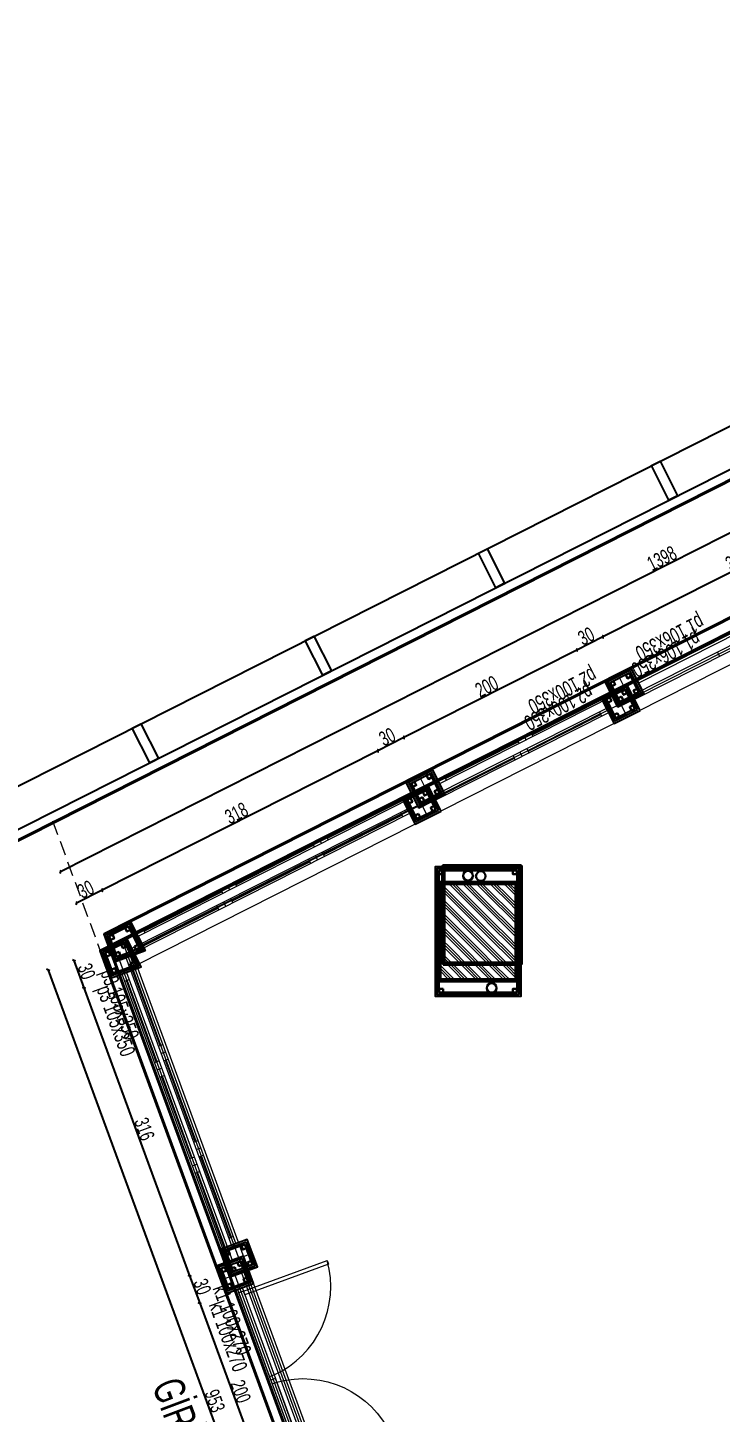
# Model space of a CAD drawing. Header units: millimetres. Extents: x 535707 to 538335, y -217887 to -215643.
# Drawn here: x 536701 to 537415, y -217071 to -215643 of the extents above; entities that cross this region are included whole.
import ezdxf

# ---------------------------------------------------------------- set-up
doc = ezdxf.new("R2010")
doc.units = ezdxf.units.MM
doc.header["$LTSCALE"] = 120
doc.linetypes.add('26070-A-C-23-01-001-029$0$HIDDEN2', pattern=[0.1875, 0.125, -0.0625])
doc.linetypes.add('DASHDOT', pattern=[1, 0.5, -0.25, 0, -0.25])
for name, color, linetype, lineweight in [('CERCEVE', 30, 'Continuous', 40), ('DIM', 3, 'Continuous', 30), ('ince', 253, 'Continuous', 13), ('KAP1', 24, 'Continuous', 20), ('KOL', 2, 'Continuous', 30), ('KOLON', 3, 'Continuous', 40), ('PEN', 5, 'Continuous', 20), ('TEF', 34, 'Continuous', 25), ('TEXT', 2, 'Continuous', 30), ('yıldız-alan-brüt', 103, 'Continuous', 30), ('yıldız-alan-net', 210, 'Continuous', 60), ('yıldız-vitrin hizası', 1, 'DASHDOT', 0)]:
    doc.layers.add(name, color=color, linetype=linetype, lineweight=lineweight)
for name, color, linetype in [('elev2', 9, 'Continuous'), ('elev3', 8, 'Continuous'), ('glass', 1, 'Continuous'), ('PROFİL', 24, 'Continuous'), ('str_steel', 72, 'Continuous')]:
    doc.layers.add(name, color=color, linetype=linetype)
doc.styles.add('ROMANS', font='ARIALN.TTF', dxfattribs={"width": 0.8, "height": 15})
doc.dimstyles.new('umut', dxfattribs={"dimscale": 50, "dimtxt": 15, "dimasz": 0.05, "dimexe": 0.05, "dimexo": 0, "dimgap": 0.015, "dimtad": 1, "dimdec": 0, "dimzin": 1, "dimdsep": 46, "dimtxsty": 'ROMANS', "dimblk1": 'OBLIQUE', "dimblk2": 'OBLIQUE', "dimsah": 1, "dimcen": 0, "dimse1": 1, "dimse2": 1, "dimclrd": 256, "dimclre": 256, "dimclrt": 256, "dimadec": 0, "dimazin": 0, "dimtfac": 1, "dimtdec": 0, "dimtix": 1, "dimtmove": 0, "dimatfit": 2, "dimfxl": 5, "dimfxlon": 1, "dimtolj": 1, "dimtzin": 1, "dimarcsym": 0})

# ---------------------------------------------------------------- blocks, each defined once
blk = doc.blocks.new('_Oblique')
at = {"color": 0, "linetype": 'ByBlock', "lineweight": -2}
blk.add_line((-0.5, -0.5), (0.5, 0.5), dxfattribs=at)
blk = doc.blocks.new('*D705')
at = {"layer": 'Defpoints', "color": 0, "transparency": 16777216}
for p in [(537603.3, -216176.8), (537294.4, -216271.5), (537319.2, -216320.5)]:
    blk.add_point(p, dxfattribs=at)
at = {"layer": 'DIM', "lineweight": -2, "transparency": 16777216}
blk.add_line((537578.6, -216127.8), (537294.4, -216271.5), dxfattribs=at)
at = {"layer": 'DIM', "lineweight": -2, "transparency": 16777216, "xscale": 2.5, "yscale": 2.5, "zscale": 2.5}
for p, rotation in [((537578.6, -216127.8), 26.83402833604848), ((537294.4, -216271.5), 206.8340283360484)]:
    blk.add_blockref('_Oblique', p, dxfattribs=dict(at, rotation=rotation))
at = {"layer": 'DIM', "transparency": 16777216, "insert": (537432.7, -216192.2), "char_height": 15, "attachment_point": 5, "rotation": 26.834, "style": 'ROMANS'}
blk.add_mtext('\\A1;318', dxfattribs=at)
blk = doc.blocks.new('*D706')
at = {"layer": 'Defpoints', "color": 0, "transparency": 16777216}
for p in [(537267.6, -216285.1), (537319.2, -216320.5), (537292.4, -216334)]:
    blk.add_point(p, dxfattribs=at)
at = {"layer": 'DIM', "lineweight": -2, "transparency": 16777216}
blk.add_line((537294.4, -216271.5), (537267.6, -216285.1), dxfattribs=at)
at = {"layer": 'DIM', "lineweight": -2, "transparency": 16777216, "xscale": 2.5, "yscale": 2.5, "zscale": 2.5}
for p, rotation in [((537294.4, -216271.5), 26.83402833604848), ((537267.6, -216285.1), 206.8340283360484)]:
    blk.add_blockref('_Oblique', p, dxfattribs=dict(at, rotation=rotation))
at = {"layer": 'DIM', "transparency": 16777216, "insert": (537277.2, -216270.8), "char_height": 15, "attachment_point": 5, "rotation": 26.834, "style": 'ROMANS'}
blk.add_mtext('\\A1;30', dxfattribs=at)
blk = doc.blocks.new('*D707')
at = {"layer": 'Defpoints', "color": 0, "transparency": 16777216}
for p in [(537292.4, -216334), (537089.2, -216375.4), (537114, -216424.4)]:
    blk.add_point(p, dxfattribs=at)
at = {"layer": 'DIM', "lineweight": -2, "transparency": 16777216}
blk.add_line((537267.6, -216285.1), (537089.2, -216375.4), dxfattribs=at)
at = {"layer": 'DIM', "lineweight": -2, "transparency": 16777216, "xscale": 2.5, "yscale": 2.5, "zscale": 2.5}
for p, rotation in [((537267.6, -216285.1), 26.83402833604848), ((537089.2, -216375.4), 206.8340283360484)]:
    blk.add_blockref('_Oblique', p, dxfattribs=dict(at, rotation=rotation))
at = {"layer": 'DIM', "transparency": 16777216, "insert": (537174.6, -216322.7), "char_height": 15, "attachment_point": 5, "rotation": 26.834, "style": 'ROMANS'}
blk.add_mtext('\\A1;200', dxfattribs=at)
blk = doc.blocks.new('*D708')
at = {"layer": 'Defpoints', "color": 0, "transparency": 16777216}
for p in [(537062.4, -216388.9), (537114, -216424.4), (537087.2, -216437.9)]:
    blk.add_point(p, dxfattribs=at)
at = {"layer": 'DIM', "lineweight": -2, "transparency": 16777216}
blk.add_line((537089.2, -216375.4), (537062.4, -216388.9), dxfattribs=at)
at = {"layer": 'DIM', "lineweight": -2, "transparency": 16777216, "xscale": 2.5, "yscale": 2.5, "zscale": 2.5}
for p, rotation in [((537089.2, -216375.4), 26.83402833604848), ((537062.4, -216388.9), 206.8340283360484)]:
    blk.add_blockref('_Oblique', p, dxfattribs=dict(at, rotation=rotation))
at = {"layer": 'DIM', "transparency": 16777216, "insert": (537072, -216374.6), "char_height": 15, "attachment_point": 5, "rotation": 26.834, "style": 'ROMANS'}
blk.add_mtext('\\A1;30', dxfattribs=at)
blk = doc.blocks.new('*D709')
at = {"layer": 'Defpoints', "color": 0, "transparency": 16777216}
for p in [(537087.2, -216437.9), (536778.2, -216532.7), (536803, -216581.7)]:
    blk.add_point(p, dxfattribs=at)
at = {"layer": 'DIM', "lineweight": -2, "transparency": 16777216}
blk.add_line((537062.4, -216388.9), (536778.2, -216532.7), dxfattribs=at)
at = {"layer": 'DIM', "lineweight": -2, "transparency": 16777216, "xscale": 2.5, "yscale": 2.5, "zscale": 2.5}
for p, rotation in [((537062.4, -216388.9), 26.83402833604848), ((536778.2, -216532.7), 206.8340283360484)]:
    blk.add_blockref('_Oblique', p, dxfattribs=dict(at, rotation=rotation))
at = {"layer": 'DIM', "transparency": 16777216, "insert": (536916.5, -216453.3), "char_height": 15, "attachment_point": 5, "rotation": 26.834, "style": 'ROMANS'}
blk.add_mtext('\\A1;318', dxfattribs=at)
blk = doc.blocks.new('*D710')
at = {"layer": 'Defpoints', "color": 0, "transparency": 16777216}
for p in [(536751.5, -216546.2), (536803, -216581.7), (536776.3, -216595.2)]:
    blk.add_point(p, dxfattribs=at)
at = {"layer": 'DIM', "lineweight": -2, "transparency": 16777216}
blk.add_line((536778.2, -216532.7), (536751.5, -216546.2), dxfattribs=at)
at = {"layer": 'DIM', "lineweight": -2, "transparency": 16777216, "xscale": 2.5, "yscale": 2.5, "zscale": 2.5}
for p, rotation in [((536778.2, -216532.7), 26.83402833604848), ((536751.5, -216546.2), 206.8340283360484)]:
    blk.add_blockref('_Oblique', p, dxfattribs=dict(at, rotation=rotation))
at = {"layer": 'DIM', "transparency": 16777216, "insert": (536761.1, -216531.9), "char_height": 15, "attachment_point": 5, "rotation": 26.834, "style": 'ROMANS'}
blk.add_mtext('\\A1;30', dxfattribs=at)
blk = doc.blocks.new('*D711')
at = {"layer": 'Defpoints', "color": 0, "transparency": 16777216}
for p in [(538024.1, -215964), (536735, -216513.7), (536776.3, -216595.2)]:
    blk.add_point(p, dxfattribs=at)
at = {"layer": 'DIM', "lineweight": -2, "transparency": 16777216}
blk.add_line((537982.9, -215882.4), (536735, -216513.7), dxfattribs=at)
at = {"layer": 'DIM', "lineweight": -2, "transparency": 16777216, "xscale": 2.5, "yscale": 2.5, "zscale": 2.5}
for p, rotation in [((537982.9, -215882.4), 26.83403674197004), ((536735, -216513.7), 206.8340367419701)]:
    blk.add_blockref('_Oblique', p, dxfattribs=dict(at, rotation=rotation))
at = {"layer": 'DIM', "transparency": 16777216, "insert": (537355.2, -216190.6), "char_height": 15, "attachment_point": 5, "rotation": 26.834, "style": 'ROMANS'}
blk.add_mtext('\\A1;1398', dxfattribs=at)
blk = doc.blocks.new('*D712')
at = {"layer": 'Defpoints', "color": 0, "transparency": 16777216}
for p in [(536776.3, -216595.2), (536786.6, -216623.4), (536759.3, -216633.4)]:
    blk.add_point(p, dxfattribs=at)
at = {"layer": 'DIM', "lineweight": -2, "transparency": 16777216}
blk.add_line((536748.9, -216605.3), (536759.3, -216633.4), dxfattribs=at)
at = {"layer": 'DIM', "lineweight": -2, "transparency": 16777216, "xscale": 2.5, "yscale": 2.5, "zscale": 2.5}
for p, rotation in [((536748.9, -216605.3), 110.1523797609774), ((536759.3, -216633.4), 290.1523797609774)]:
    blk.add_blockref('_Oblique', p, dxfattribs=dict(at, rotation=rotation))
at = {"layer": 'DIM', "transparency": 16777216, "insert": (536762, -216616.4), "char_height": 15, "attachment_point": 5, "rotation": 290.1524, "style": 'ROMANS'}
blk.add_mtext('\\A1;30', dxfattribs=at)
blk = doc.blocks.new('*D713')
at = {"layer": 'Defpoints', "color": 0, "transparency": 16777216}
for p in [(536786.6, -216623.4), (536895.6, -216920.3), (536868.2, -216930.3)]:
    blk.add_point(p, dxfattribs=at)
at = {"layer": 'DIM', "lineweight": -2, "transparency": 16777216}
blk.add_line((536759.3, -216633.4), (536868.2, -216930.3), dxfattribs=at)
at = {"layer": 'DIM', "lineweight": -2, "transparency": 16777216, "xscale": 2.5, "yscale": 2.5, "zscale": 2.5}
for p, rotation in [((536759.3, -216633.4), 110.1523797579262), ((536868.2, -216930.3), 290.1523797579262)]:
    blk.add_blockref('_Oblique', p, dxfattribs=dict(at, rotation=rotation))
at = {"layer": 'DIM', "transparency": 16777216, "insert": (536821.6, -216779), "char_height": 15, "attachment_point": 5, "rotation": 290.1524, "style": 'ROMANS'}
blk.add_mtext('\\A1;316', dxfattribs=at)
blk = doc.blocks.new('*D714')
at = {"layer": 'Defpoints', "color": 0, "transparency": 16777216}
for p in [(536895.6, -216920.3), (536905.9, -216948.4), (536878.6, -216958.5)]:
    blk.add_point(p, dxfattribs=at)
at = {"layer": 'DIM', "lineweight": -2, "transparency": 16777216}
blk.add_line((536868.2, -216930.3), (536878.6, -216958.5), dxfattribs=at)
at = {"layer": 'DIM', "lineweight": -2, "transparency": 16777216, "xscale": 2.5, "yscale": 2.5, "zscale": 2.5}
for p, rotation in [((536868.2, -216930.3), 110.1523797579262), ((536878.6, -216958.5), 290.1523797579262)]:
    blk.add_blockref('_Oblique', p, dxfattribs=dict(at, rotation=rotation))
at = {"layer": 'DIM', "transparency": 16777216, "insert": (536881.3, -216941.5), "char_height": 15, "attachment_point": 5, "rotation": 290.1524, "style": 'ROMANS'}
blk.add_mtext('\\A1;30', dxfattribs=at)
blk = doc.blocks.new('*D715')
at = {"layer": 'Defpoints', "color": 0, "transparency": 16777216}
for p in [(536905.9, -216948.4), (536974.8, -217136.2), (536947.5, -217146.2)]:
    blk.add_point(p, dxfattribs=at)
at = {"layer": 'DIM', "lineweight": -2, "transparency": 16777216}
blk.add_line((536878.6, -216958.5), (536947.5, -217146.2), dxfattribs=at)
at = {"layer": 'DIM', "lineweight": -2, "transparency": 16777216, "xscale": 2.5, "yscale": 2.5, "zscale": 2.5}
for p, rotation in [((536878.6, -216958.5), 110.1523797579262), ((536947.5, -217146.2), 290.1523797579262)]:
    blk.add_blockref('_Oblique', p, dxfattribs=dict(at, rotation=rotation))
at = {"layer": 'DIM', "transparency": 16777216, "insert": (536920.9, -217049.5), "char_height": 15, "attachment_point": 5, "rotation": 290.1524, "style": 'ROMANS'}
blk.add_mtext('\\A1;200', dxfattribs=at)
blk = doc.blocks.new('*D719')
at = {"layer": 'Defpoints', "color": 0, "transparency": 16777216}
for p in [(536776.3, -216595.2), (537104.4, -217489.4), (537050.5, -217509.2)]:
    blk.add_point(p, dxfattribs=at)
at = {"layer": 'DIM', "lineweight": -2, "transparency": 16777216}
blk.add_line((536722.4, -216615), (537050.5, -217509.2), dxfattribs=at)
at = {"layer": 'DIM', "lineweight": -2, "transparency": 16777216, "xscale": 2.5, "yscale": 2.5, "zscale": 2.5}
for p, rotation in [((536722.4, -216615), 110.1523702830895), ((537050.5, -217509.2), 290.1523702830895)]:
    blk.add_blockref('_Oblique', p, dxfattribs=dict(at, rotation=rotation))
at = {"layer": 'DIM', "transparency": 16777216, "insert": (536894.3, -217059.2), "char_height": 15, "attachment_point": 5, "rotation": 290.1524, "style": 'ROMANS'}
blk.add_mtext('\\A1;953', dxfattribs=at)
blk = doc.blocks.new('L100-5')
for p, q in [((96, 0), (4, 0)), ((8, 5), (96, 5))]:
    blk.add_line(p, q)
at = {"layer": 'KAP1'}
for points in [[(4, 5), (4, 97), (8, 97), (8, 5)], [(0, 0), (0, 5), (4, 5), (4, 0)], [(96, 0), (96, 5), (100, 5), (100, 0)]]:
    blk.add_lwpolyline(points, close=True, dxfattribs=at)
blk.add_arc((-3.8, -2.8), 100.1, 4.4727, 85.5273, dxfattribs=at)

msp = doc.modelspace()

# ---------------------------------------------------------------- hatches: boundary and pattern name
at = {"layer": 'ince'}
h = msp.add_hatch(dxfattribs=at)
h.set_pattern_fill('GOST_GROUND', color=256, angle=-90)
h.set_pattern_definition([(315, (746047.254, 300272.082), (-3e-15, -14.14213562), [20]), (315, (746047.254, 300269.082), (-3e-15, -14.14213562), [20]), (315, (746047.254, 300266.082), (-3e-15, -14.14213562), [20])])
h.paths.add_polyline_path([(537205.6, -216625.3), (537205.6, -216525.3), (537125.6, -216525.3), (537125.6, -216625.3)])
h.paths.add_polyline_path([(537205.6, -217350.3), (537125.6, -217350.3), (537125.6, -217450.3), (537205.6, -217450.3)])

# ---------------------------------------------------------------- linework, layer by layer
at = {"layer": 'CERCEVE'}
for points in [[(538335.2, -217886.9), (536137.1, -217673.6), (535769.8, -216947.5), (538253.5, -215691.2), (538335.2, -215691.2)], [(538028.1, -217493.2), (537108.4, -217472.4), (536780.3, -216578.2), (538028.1, -215947), (538028.1, -215960.2), (538019.6, -215960.2), (538019.6, -216004), (537948.9, -216039.8), (537985, -216111.2), (538019.6, -216093.7), (538019.6, -216508.3), (537989.6, -216508.3), (537989.6, -216608.3), (538019.6, -216608.3), (538019.6, -217333.3), (537989.6, -217333.3), (537989.6, -217433.3), (538019.6, -217433.3), (538019.6, -217479.2), (538028.1, -217479.2), (538028.1, -217493.2)], [(538024.1, -217510.2), (537104.4, -217489.4), (536776.3, -216595.2), (538024.1, -215964), (538024.1, -215977.2), (538015.6, -215977.2), (538015.6, -216021), (537944.9, -216056.8), (537981, -216128.2), (538015.6, -216110.7), (538015.6, -216525.3), (537985.6, -216525.3), (537985.6, -216625.3), (538015.6, -216625.3), (538015.6, -217350.3), (537985.6, -217350.3), (537985.6, -217450.3), (538015.6, -217450.3), (538015.6, -217496.2), (538024.1, -217496.2), (538024.1, -217510.2)]]:
    msp.add_lwpolyline(points, dxfattribs=at)
at = {"layer": 'DIM'}
for points in [[(538028.1, -217493.2), (537108.4, -217472.4), (536780.3, -216578.2), (537634.2, -216146.2)], [(538024.1, -217510.2), (537104.4, -217489.4), (536776.3, -216595.2), (537630.2, -216163.2)]]:
    msp.add_lwpolyline(points, dxfattribs=at)
for centre in [(537155.3, -216517.8), (537168.5, -216518.2), (537179.6, -216633.6)]:
    msp.add_circle(centre, 5, dxfattribs=at)
at = {"layer": 'elev2'}
msp.add_line((535765.2, -216938.6), (538250.5, -215681.3), dxfattribs=at)
at = {"layer": 'elev3'}
msp.add_line((535707.3, -216923.1), (538236.8, -215643.5), dxfattribs=at)
at = {"layer": 'glass'}
for p, q in [((536776.3, -216595.2), (538286.5, -215831.2)), ((537108.4, -217472.4), (536780.3, -216578.2)), ((537104.4, -217489.4), (536776.3, -216595.2))]:
    msp.add_line(p, q, dxfattribs=at)
at = {"layer": 'ince'}
for points in [[(538019.6, -215968.1), (536799, -216585.6), (537119, -217457.7), (538019.6, -217478)], [(538015.6, -215985.1), (536795, -216602.6), (537115, -217474.7), (538015.6, -217495)], [(537643.7, -216190), (536813.6, -216609.9), (537125.5, -217459.9), (538015.6, -217480)], [(537309.8, -216310.3), (537323.3, -216337.1)], [(537305.8, -216327.3), (537319.3, -216354.1)], [(537104.6, -216414.1), (537118.1, -216440.9)], [(537100.6, -216431.1), (537114.1, -216457.9)], [(536904.7, -216917.4), (536932.9, -216907)], [(536900.7, -216934.4), (536928.9, -216924)]]:
    msp.add_lwpolyline(points, dxfattribs=at)
at = {"layer": 'KOL'}
for points in [[(537321.4, -216308.9), (537317.9, -216310.7), (537319.7, -216314.3), (537323.2, -216312.5)], [(537305.4, -216317.1), (537301.8, -216318.9), (537303.6, -216322.4), (537307.2, -216320.6)], [(537317.4, -216325.9), (537313.9, -216327.7), (537315.7, -216331.3), (537319.2, -216329.5)], [(537329.6, -216325), (537326, -216326.8), (537327.8, -216330.4), (537331.4, -216328.6)], [(537301.4, -216334.1), (537297.8, -216335.9), (537299.6, -216339.4), (537303.2, -216337.6)], [(537313.5, -216333.1), (537309.9, -216334.9), (537311.7, -216338.5), (537315.3, -216336.7)], [(537325.6, -216342), (537322, -216343.8), (537323.8, -216347.4), (537327.4, -216345.6)], [(537309.5, -216350.1), (537305.9, -216351.9), (537307.7, -216355.5), (537311.3, -216353.7)], [(537116.2, -216412.8), (537112.6, -216414.6), (537114.4, -216418.1), (537118, -216416.3)], [(537100.1, -216420.9), (537096.6, -216422.7), (537098.4, -216426.3), (537101.9, -216424.5)], [(537124.3, -216428.8), (537120.8, -216430.6), (537122.6, -216434.2), (537126.1, -216432.4)], [(537096.1, -216437.9), (537092.6, -216439.7), (537094.4, -216443.3), (537097.9, -216441.5)], [(537108.3, -216436.9), (537104.7, -216438.7), (537106.5, -216442.3), (537110.1, -216440.5)], [(537112.2, -216429.8), (537108.6, -216431.6), (537110.4, -216435.1), (537114, -216433.3)], [(537104.3, -216453.9), (537100.7, -216455.7), (537102.5, -216459.3), (537106.1, -216457.5)], [(537120.3, -216445.8), (537116.8, -216447.6), (537118.6, -216451.2), (537122.1, -216449.4)], [(537129.6, -216516.3), (537125.6, -216516.3), (537125.6, -216512.3), (537129.6, -216512.3)], [(537205.6, -216516.3), (537201.6, -216516.3), (537201.6, -216512.3), (537205.6, -216512.3)], [(536805.3, -216570.1), (536801.7, -216571.9), (536803.5, -216575.4), (536807.1, -216573.6)], [(536788.9, -216578.8), (536785.2, -216580.2), (536786.6, -216584), (536790.3, -216582.6)], [(536784.9, -216595.8), (536781.2, -216597.2), (536782.6, -216601), (536786.3, -216599.6)], [(536795.4, -216596.1), (536791.6, -216597.5), (536793, -216601.3), (536796.7, -216599.9)], [(536801.3, -216587.1), (536797.7, -216588.9), (536799.5, -216592.4), (536803.1, -216590.6)], [(536814.9, -216589), (536811.3, -216590.8), (536813.1, -216594.4), (536816.7, -216592.6)], [(536791.4, -216613.1), (536787.6, -216614.5), (536789, -216618.3), (536792.7, -216616.9)], [(536810.9, -216606), (536807.3, -216607.8), (536809.1, -216611.4), (536812.7, -216609.6)], [(537129.6, -216634.3), (537125.6, -216634.3), (537125.6, -216638.3), (537129.6, -216638.3)], [(537205.6, -216634.3), (537201.6, -216634.3), (537201.6, -216638.3), (537205.6, -216638.3)], [(536925.3, -216898.1), (536921.6, -216899.5), (536923, -216903.2), (536926.7, -216901.8)], [(536908.4, -216904.3), (536904.7, -216905.7), (536906.1, -216909.4), (536909.8, -216908)], [(536931.5, -216915), (536927.8, -216916.4), (536929.2, -216920.1), (536932.9, -216918.7)], [(536904.4, -216921.3), (536900.7, -216922.7), (536902.1, -216926.4), (536905.8, -216925)], [(536914.7, -216921.2), (536910.9, -216922.6), (536912.3, -216926.3), (536916, -216924.9)], [(536921.3, -216915.1), (536917.6, -216916.5), (536919, -216920.2), (536922.7, -216918.8)], [(536910.7, -216938.2), (536906.9, -216939.6), (536908.3, -216943.3), (536912, -216941.9)], [(536927.5, -216932), (536923.8, -216933.4), (536925.2, -216937.1), (536928.9, -216935.7)]]:
    msp.add_lwpolyline(points, close=True, dxfattribs=at)
at = {"layer": 'KOLON'}
msp.add_lwpolyline([(537209.6, -216508.3), (537209.6, -216608.3), (537129.6, -216608.3), (537129.6, -216508.3), (537209.6, -216508.3)], dxfattribs=at)
at = {"layer": 'PEN'}
for points in [[(537613, -216171), (537328.8, -216314.7)], [(537615.3, -216175.4), (537331.1, -216319.2)], [(537609, -216188), (537324.8, -216331.7)], [(537611.3, -216192.4), (537327.1, -216336.2)], [(537415, -216291.7), (537412.7, -216287.3)], [(537302.1, -216328.3), (537123.6, -216418.5)], [(537304.3, -216332.7), (537302.1, -216328.3)], [(537304.3, -216332.7), (537125.9, -216423)], [(537220.9, -216371.6), (537295.8, -216333.7)], [(537221.3, -216372.5), (537296.3, -216334.6)], [(537297.2, -216336.3), (537294.9, -216331.9)], [(537298.1, -216345.3), (537119.6, -216435.5)], [(537300.3, -216349.7), (537121.9, -216440)], [(537216.9, -216388.6), (537291.8, -216350.7)], [(537217.3, -216389.5), (537292.3, -216351.6)], [(537293.2, -216353.3), (537290.9, -216348.9)], [(537300.3, -216349.7), (537298.1, -216345.3)], [(537220, -216369.8), (537222.2, -216374.3)], [(537131.7, -216416.7), (537206.6, -216378.8)], [(537132.1, -216417.6), (537207.1, -216379.7)], [(537205.7, -216377), (537208, -216381.5)], [(537212.8, -216373.4), (537215.1, -216377.9)], [(537216, -216386.8), (537218.2, -216391.3)], [(537127.7, -216433.7), (537202.6, -216395.8)], [(537128.1, -216434.6), (537203.1, -216396.7)], [(537201.7, -216394), (537204, -216398.5)], [(537208.8, -216390.4), (537211.1, -216394.9)], [(537133, -216419.4), (537130.8, -216414.9)], [(537125.9, -216423), (537123.6, -216418.5)], [(537096.8, -216432.1), (536812.7, -216575.8)], [(537099.1, -216436.6), (536814.9, -216580.3)], [(537009.9, -216478.3), (537090.6, -216437.5)], [(537010.3, -216479.2), (537091.1, -216438.4)], [(537089.7, -216435.7), (537092, -216440.2)], [(537096.8, -216432.1), (537099.1, -216436.6)], [(537121.9, -216440), (537119.6, -216435.5)], [(537129, -216436.4), (537126.8, -216431.9)], [(537092.8, -216449.1), (536808.7, -216592.8)], [(537095.1, -216453.6), (536810.9, -216597.3)], [(537103.6, -216445.5), (536819.5, -216589.2)], [(537005.9, -216495.3), (537086.6, -216454.5)], [(537006.3, -216496.2), (537087.1, -216455.4)], [(537085.7, -216452.7), (537088, -216457.2)], [(537092.8, -216449.1), (537095.1, -216453.6)], [(536915.3, -216526.2), (536995.6, -216485.5)], [(536915.8, -216527.1), (536996.1, -216486.4)], [(536994.7, -216483.8), (536997, -216488.2)], [(537001.9, -216480.1), (537004.1, -216484.6)], [(537009, -216476.5), (537011.2, -216481)], [(536990.7, -216500.8), (536993, -216505.2)], [(536997.9, -216497.1), (537000.1, -216501.6)], [(537005, -216493.5), (537007.2, -216498)], [(536911.3, -216543.2), (536991.6, -216502.5)], [(536911.8, -216544.1), (536992.1, -216503.4)], [(536907.3, -216528), (536909.5, -216532.5)], [(536914.4, -216524.4), (536916.7, -216528.8)], [(536914.4, -216524.4), (536916.7, -216528.8)], [(536820.7, -216574), (536901, -216533.4)], [(536821.2, -216574.9), (536901.5, -216534.3)], [(536900.1, -216531.6), (536902.4, -216536.1)], [(536910.4, -216541.4), (536912.7, -216545.8)], [(536910.4, -216541.4), (536912.7, -216545.8)], [(536816.7, -216591), (536897, -216550.4)], [(536817.2, -216591.9), (536897.5, -216551.3)], [(536896.1, -216548.6), (536898.4, -216553.1)], [(536903.3, -216545), (536905.5, -216549.5)], [(536819.8, -216572.2), (536822.1, -216576.7)], [(536812.7, -216575.8), (536814.9, -216580.3)], [(536802.3, -216602.1), (536807, -216600.4)], [(536807, -216600.4), (536916, -216897.3)], [(536808.7, -216592.8), (536810.9, -216597.3)], [(536815.8, -216589.2), (536818.1, -216593.7)], [(536802.3, -216602.1), (536911.3, -216899)], [(536805.1, -216609.6), (536809.8, -216607.9)], [(536837.8, -216692.8), (536807, -216608.9)], [(536838.7, -216692.5), (536807.9, -216608.6)], [(536798.3, -216619.1), (536803, -216617.4)], [(536798.3, -216619.1), (536907.3, -216916)], [(536801.1, -216626.6), (536805.8, -216624.9)], [(536803, -216617.4), (536912, -216914.3)], [(536833.8, -216709.8), (536803, -216625.9)], [(536834.7, -216709.5), (536803.9, -216625.6)], [(536835.9, -216693.5), (536840.6, -216691.8)], [(536838.7, -216701), (536843.4, -216699.3)], [(536831.9, -216710.5), (536836.6, -216708.8)], [(536841.4, -216708.6), (536846.1, -216706.8)], [(536874.1, -216791.8), (536843.3, -216707.9)], [(536875, -216791.5), (536844.2, -216707.5)], [(536834.7, -216718), (536839.4, -216716.3)], [(536837.4, -216725.6), (536842.1, -216723.8)], [(536870.1, -216808.8), (536839.3, -216724.9)], [(536871, -216808.5), (536840.2, -216724.5)], [(536872.2, -216792.5), (536876.9, -216790.8)], [(536875, -216800), (536879.7, -216798.3)], [(536868.2, -216809.5), (536872.9, -216807.8)], [(536877.7, -216807.5), (536882.4, -216805.8)], [(536877.7, -216807.5), (536882.4, -216805.8)], [(536910.4, -216890.8), (536879.6, -216806.8)], [(536911.3, -216890.4), (536880.5, -216806.5)], [(536871, -216817), (536875.7, -216815.3)], [(536873.7, -216824.5), (536878.4, -216822.8)], [(536873.7, -216824.5), (536878.4, -216822.8)], [(536906.4, -216907.8), (536875.6, -216823.8)], [(536907.3, -216907.4), (536876.5, -216823.5)], [(536908.5, -216891.4), (536913.2, -216889.7)], [(536911.3, -216899), (536916, -216897.2)], [(536904.5, -216908.4), (536909.2, -216906.7)], [(536907.3, -216916), (536912, -216914.2)], [(536921.6, -216927.1), (536990.5, -217114.9)], [(536926.3, -216925.4), (536995.2, -217113.2)], [(536922.3, -216942.4), (536991.2, -217130.2)], [(536917.6, -216944.1), (536986.5, -217131.9)]]:
    msp.add_lwpolyline(points, dxfattribs=at)
at = {"layer": 'PROFİL'}
for points in [[(537323.2, -216303.6), (537336.7, -216330.3), (537309.9, -216343.8), (537296.4, -216317.1), (537323.2, -216303.5)], [(537118, -216407.4), (537131.5, -216434.2), (537104.7, -216447.7), (537091.2, -216420.9), (537118, -216407.4)], [(536807, -216564.7), (536822.3, -216594.8), (536790.6, -216606.4), (536780.3, -216578.2), (536807, -216564.7)], [(536938.1, -216921.1), (536927.7, -216892.9), (536899.6, -216903.3), (536909.9, -216931.4), (536938.1, -216921.1)]]:
    msp.add_lwpolyline(points, dxfattribs=at)
at = {"layer": 'str_steel'}
for points in [[(537344.4, -216094.9), (537353.4, -216090.4), (537371.4, -216126), (537362.5, -216130.6)], [(537166, -216185.2), (537174.9, -216180.6), (537193, -216216.3), (537184, -216220.8)], [(536987.5, -216275.4), (536996.4, -216270.9), (537014.5, -216306.6), (537005.6, -216311.1)], [(536809.1, -216365.7), (536818, -216361.2), (536836, -216396.9), (536827.1, -216401.4)]]:
    msp.add_lwpolyline(points, close=True, dxfattribs=at)
at = {"layer": 'TEF'}
for points in [[(537336.7, -216330.3), (537323.2, -216303.5), (537296.4, -216317), (537309.9, -216343.8)], [(537334, -216329.4), (537322.3, -216306.2), (537299.1, -216317.9), (537310.8, -216341.1)], [(537331.3, -216328.5), (537321.4, -216308.9), (537301.8, -216318.8), (537311.7, -216338.4)], [(537332.7, -216347.3), (537319.2, -216320.5), (537292.4, -216334), (537305.9, -216360.8)], [(537330, -216346.4), (537318.3, -216323.2), (537295.1, -216334.9), (537306.8, -216358.1)], [(537327.3, -216345.5), (537317.4, -216325.9), (537297.8, -216335.8), (537307.7, -216355.4)], [(537131.5, -216434.2), (537118, -216407.4), (537091.2, -216420.9), (537104.7, -216447.7)], [(537128.8, -216433.3), (537117.1, -216410.1), (537093.9, -216421.8), (537105.6, -216445)], [(537126.1, -216432.4), (537116.2, -216412.8), (537096.6, -216422.7), (537106.5, -216442.3)], [(537127.5, -216451.2), (537114, -216424.4), (537087.2, -216437.9), (537100.7, -216464.7)], [(537124.8, -216450.3), (537113.1, -216427.1), (537089.9, -216438.8), (537101.6, -216462)], [(537122.1, -216449.4), (537112.2, -216429.8), (537092.6, -216439.7), (537102.5, -216459.3)], [(537209.6, -216508.3), (537209.6, -216642.3), (537121.6, -216642.3), (537121.6, -216508.3)], [(537207.6, -216510.3), (537207.6, -216640.3), (537123.6, -216640.3), (537123.6, -216510.3)], [(536782.8, -216579.2), (536791.8, -216603.8), (536819.5, -216593.7), (536806.2, -216567.4)], [(536785.3, -216580.2), (536793, -216601.3), (536816.7, -216592.6), (536805.3, -216570.1)], [(536778.8, -216596.2), (536787.8, -216620.8), (536815.5, -216610.7), (536802.2, -216584.4)], [(536781.3, -216597.2), (536789, -216618.3), (536812.7, -216609.6), (536801.3, -216587.1)], [(536927.7, -216892.9), (536899.6, -216903.3), (536909.9, -216931.4), (536938.1, -216921.1)], [(536926.5, -216895.5), (536902.1, -216904.5), (536911.1, -216928.9), (536935.5, -216919.9)], [(536925.3, -216898.1), (536904.7, -216905.7), (536912.3, -216926.3), (536932.9, -216918.7)], [(536923.7, -216909.9), (536895.6, -216920.3), (536905.9, -216948.4), (536934.1, -216938.1)], [(536922.5, -216912.5), (536898.1, -216921.5), (536907.1, -216945.9), (536931.5, -216936.9)], [(536921.3, -216915.1), (536900.7, -216922.7), (536908.3, -216943.3), (536928.9, -216935.7)]]:
    msp.add_lwpolyline(points, close=True, dxfattribs=at)
for points in [[(537205.6, -216512.3), (537205.6, -216638.3), (537125.6, -216638.3), (537125.6, -216512.3), (537205.6, -216512.3)], [(536780.3, -216578.2), (536790.6, -216606.4), (536822.3, -216594.8), (536807, -216564.7), (536780.3, -216578.2)], [(536776.3, -216595.2), (536786.6, -216623.4), (536818.3, -216611.8), (536803, -216581.7), (536776.3, -216595.2)]]:
    msp.add_lwpolyline(points, dxfattribs=at)
at = {"layer": 'yıldız-alan-brüt'}
msp.add_line((536776.3, -216595.2), (538286.5, -215831.2), dxfattribs=at)
at = {"layer": 'yıldız-alan-net'}
for points in [[(537129.6, -216608.3), (537209.6, -216608.3), (537209.6, -216508.3), (537129.6, -216508.3)], [(537125.6, -216625.3), (537205.6, -216625.3), (537205.6, -216525.3), (537125.6, -216525.3)]]:
    msp.add_lwpolyline(points, close=True, dxfattribs=at)
at = {"layer": 'yıldız-vitrin hizası', "linetype": '26070-A-C-23-01-001-029$0$HIDDEN2'}
msp.add_lwpolyline([(536724.2, -216453.4), (535769.3, -216936.6), (535769.3, -216936.6), (536012.1, -217416.5), (536567.3, -217416.5), (536567.3, -217416.5), (537104.4, -217489.4), (536724.2, -216453.4)], dxfattribs=at)

# ---------------------------------------------------------------- block references
at = {"layer": 'PEN', "rotation": 290.1520886497826}
msp.add_blockref('L100-5', (536917.6, -216944.1), dxfattribs=at)
at = {"layer": 'PEN', "xscale": -1, "rotation": 290.1520886496798}
msp.add_blockref('L100-5', (536986.5, -217131.9), dxfattribs=at)

# ---------------------------------------------------------------- texts
at = {"layer": 'TEXT', "style": 'ROMANS', "width": 0.8}
for s, height, rotation, p in [('p1 106x350', 15.85, 207.5073, (537393.6, -216248)), ('p1 106x350', 15.85, 207.5073, (537389.6, -216265)), ('p2 100x350', 15.85, 207.5073, (537282.9, -216302.8)), ('p2 100x350', 15.85, 207.5073, (537278.9, -216319.8)), ('p3 105x350', 15.85, 290.0722, (536775.9, -216617.3)), ('p3 105x350', 15.85, 290.0722, (536771.9, -216634.3)), ('k1 100x270', 15.85, 290.0722, (536891.8, -216943.1)), ('k1 100x270', 15.85, 290.0722, (536887.8, -216960.1)), ('GİRİŞ', 31.7, 290.5849, (536829.2, -217043.4))]:
    msp.add_text(s, height=height, rotation=rotation, dxfattribs=at).set_placement(p)

# ---------------------------------------------------------------- dimensions: what is measured, and where the dimension line sits
at = {"layer": 'DIM'}
for p1, p2, distance, picture, middle in [((538024.1, -215964), (536776.3, -216595.2), -91.4, '*D711', (537355.2, -216190.6)), ((536776.2707, -216595.2273), (537104.4257, -217489.4197), -57.4351, '*D719', (536894.3231, -217059.214)), ((536776.3, -216595.2), (536786.6, -216623.4), -29.1, '*D712', (536762, -216616.4))]:
    dim = msp.add_aligned_dim(p1=p1, p2=p2, distance=distance, dimstyle='umut', dxfattribs=at)
    dim.commit()
    dim.dimension.update_dxf_attribs({"geometry": picture, "text_midpoint": middle})
for base, p1, p2, angle, picture, middle in [((537294.4, -216271.5), (537603.3, -216176.8), (537319.2, -216320.5), 26.834, '*D705', (537432.7, -216192.2)), ((537267.6, -216285.1), (537319.2, -216320.5), (537292.4, -216334), 26.834, '*D706', (537277.2, -216270.8)), ((537089.2, -216375.4), (537292.4, -216334), (537114, -216424.4), 26.834, '*D707', (537174.6, -216322.7)), ((537062.4, -216388.9), (537114, -216424.4), (537087.2, -216437.9), 26.834, '*D708', (537072, -216374.6)), ((536778.2375, -216532.6564), (537087.2038, -216437.9318), (536803.0402, -216581.6851), 26.834, '*D709', (536916.5236, -216453.2766)), ((536751.5, -216546.2), (536803, -216581.7), (536776.3, -216595.2), 26.834, '*D710', (536761.1, -216531.9)), ((536868.2, -216930.3), (536786.6, -216623.4), (536895.6, -216920.3), 110.1524, '*D713', (536821.6, -216779)), ((536878.6, -216958.5), (536895.6, -216920.3), (536905.9, -216948.4), 110.1524, '*D714', (536881.3, -216941.5)), ((536947.5, -217146.2), (536905.9, -216948.4), (536974.8, -217136.2), 110.1524, '*D715', (536920.9, -217049.5))]:
    dim = msp.add_linear_dim(base=base, p1=p1, p2=p2, angle=angle, dimstyle='umut', override={"dimtmove": 1}, dxfattribs=at)
    dim.commit()
    dim.dimension.update_dxf_attribs({"geometry": picture, "text_midpoint": middle})

doc.saveas('drawing.dxf')
